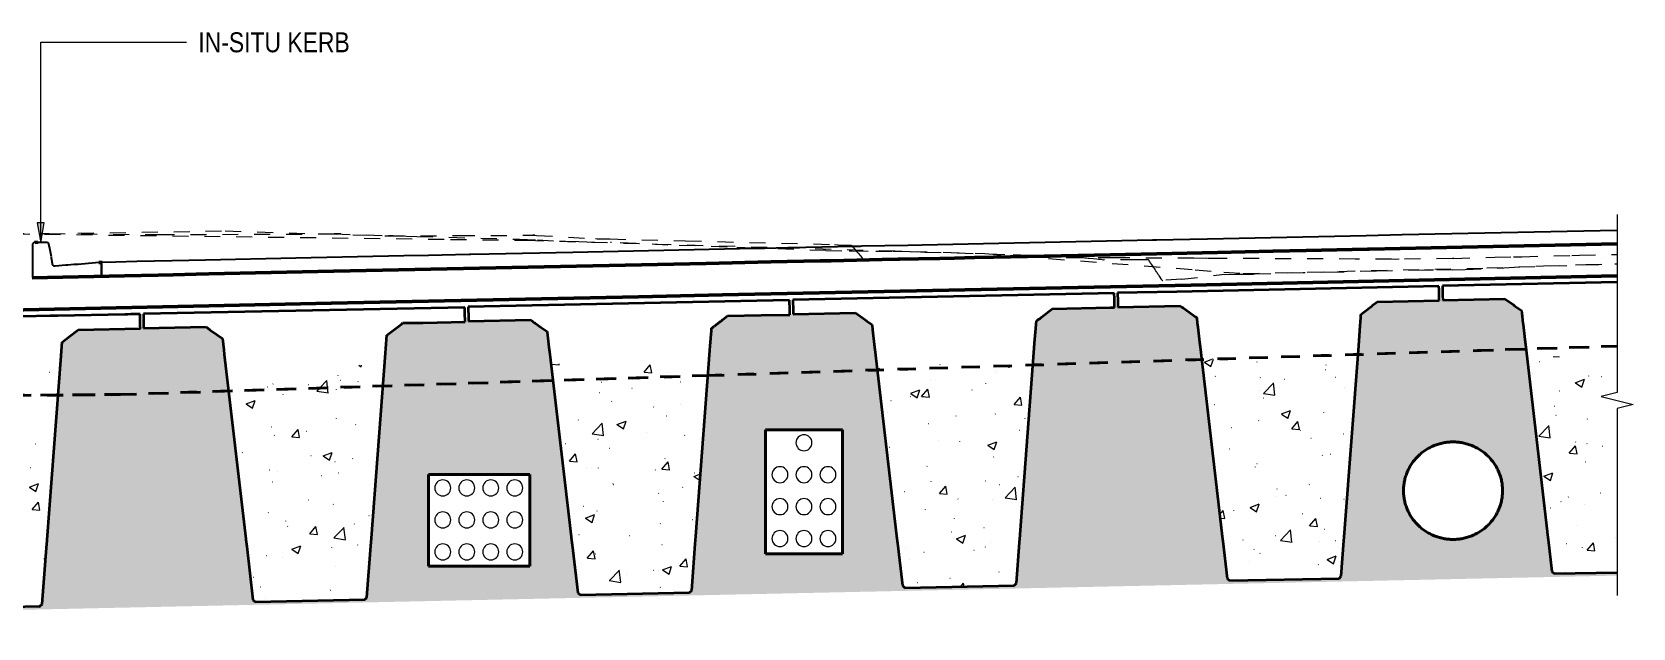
# Model space of a CAD drawing. Header units: metres. Extents: x -1147.3 to -1090.7, y 3.4 to 26.8.
# Drawn here: x -1100.86 to -1090.86, y 19.71 to 23.44 of the extents above; entities that cross this region are included whole.
import ezdxf

# ---------------------------------------------------------------- set-up
doc = ezdxf.new("R2010")
doc.units = ezdxf.units.M
doc.linetypes.add('Dash - Tight', pattern=[0.0045, 0.003, -0.0015])
doc.linetypes.add('JacobsDash', pattern=[0.0045, 0.003, -0.0015])
for name, color, linetype, lineweight in [('A-DETL', 7, 'Continuous', 13), ('A-DETL-GENF', 7, 'Continuous', 9), ('A-FLOR', 7, 'Continuous', 50), ('A-ROOF', 7, 'Continuous', 50), ('C-TOPO', 7, 'Continuous', 9), ('G-ANNO-TEXT', 7, 'Continuous', 9), ('S-BEAM', 7, 'Continuous', 50)]:
    doc.layers.add(name, color=color, linetype=linetype, lineweight=lineweight)
doc.styles.add('Arial Narrow', font='ARIALN.TTF', dxfattribs={"height": 0.125})
pattern_1 = [(50, (-1120.719, 10.849), (0.578435, -0.050612), [0.06048, -0.66532]), (355, (-1120.719, 10.849), (-0.111897, 0.6066), [0.04839, -0.53226]), (100.451, (-1120.671, 10.845), (0.466546, 0.555993), [0.0514, -0.56544]), (46.184, (-1120.719, 11.011), (0.86067, -0.133487), [0.09073, -0.99798]), (96.636, (-1120.648, 11), (0.753756, 0.78559), [0.0771, -0.84816]), (351.184, (-1120.719, 11.011), (0.753764, 0.78558), [0.07258, -0.79838]), (21, (-1120.639, 10.97), (0.481374, -0.324697), [0.06048, -0.66532]), (326, (-1120.639, 10.97), (0.196219, 0.584794), [0.04839, -0.53226]), (71.451, (-1120.599, 10.943), (0.6776, 0.260096), [0.0514, -0.56544]), (37.5, (-1120.719, 10.849), (0.0098042, 0.268466), [0.00168, -0.52413, 0.00168, -0.53865, -0.53427]), (37.5, (-1120.719, 10.849), (0.0098042, 0.268466), [-1.066, 0.00168, -0.5326]), (7.5, (-1120.719, 10.849), (0.212148, 0.318072), [0.00168, -0.30639, 0.00168, -0.51203, -0.20363]), (7.5, (-1120.719, 10.849), (0.212148, 0.318072), [-0.82177, 0.00168, -0.20195]), (327.5, (-1120.899, 10.849), (0.430499, -0.018185), [0.00168, -0.19994, 0.00168, -0.62735, -0.83468]), (327.5, (-1120.899, 10.849), (0.430499, -0.018185), [-0.83064, 0.00168, -0.833]), (317.5, (-1120.98, 10.849), (0.470313, 0.080731), [0.00168, -0.26042, 0.00168, -0.41606, -0.59274]), (317.5, (-1120.98, 10.849), (0.470313, 0.080731), [-0.67984, 0.00168, -0.59106])]

# ---------------------------------------------------------------- blocks, each defined once
blk = doc.blocks.new('T2DPAA-T2D-PWA-GE-M3D-100001_RockLevels_rvt-1-DRG-2873023 - SECTION 2A')
at = {"layer": 'C-TOPO', "color": 190, "linetype": 'Dash - Tight', "lineweight": 40, "true_color": 0x8000ff}
for p, q in [((-1120.595, 21.475), (-1126.277, 21.291)), ((-1126.277, 21.29), (-1121.468, 21.446)), ((-1121.468, 21.446), (-1120.595, 21.474)), ((-1126.277, 21.291), (-1129.951, 21.172)), ((-1129.951, 21.171), (-1126.278, 21.29)), ((-1129.951, 21.172), (-1132.209, 21.155)), ((-1132.209, 21.154), (-1129.951, 21.171))]:
    blk.add_line(p, q, dxfattribs=at)
blk = doc.blocks.new('T2DPAA-T2D-PWA-SU-M3D-000101_dwg-40820706-DRG-2873023 - SECTION 2A')
at = {"color": 9, "linetype": 'Dash - Tight', "lineweight": 18, "true_color": 0xc0c0c0}
for p, q in [((-1130.852, 22.182), (-1130.397, 22.178)), ((-1130.397, 22.178), (-1129.714, 22.172)), ((-1129.714, 22.172), (-1128.67, 22.176)), ((-1128.67, 22.176), (-1128.614, 22.176)), ((-1128.614, 22.176), (-1128.199, 22.164)), ((-1128.574, 22.176), (-1128.614, 22.176)), ((-1128.199, 22.164), (-1128.195, 22.164)), ((-1128.195, 22.164), (-1128.163, 22.163)), ((-1128.163, 22.163), (-1128.098, 22.161)), ((-1128.098, 22.161), (-1127.456, 22.143)), ((-1127.456, 22.143), (-1127.343, 22.14)), ((-1127.343, 22.14), (-1127.205, 22.131)), ((-1127.205, 22.131), (-1127.169, 22.13)), ((-1127.169, 22.13), (-1127.086, 22.128)), ((-1127.086, 22.128), (-1126.888, 22.122)), ((-1126.881, 22.122), (-1126.888, 22.122)), ((-1126.528, 22.107), (-1126.881, 22.122)), ((-1126.158, 22.094), (-1126.528, 22.107)), ((-1125.997, 22.088), (-1126.158, 22.094)), ((-1125.941, 22.086), (-1125.997, 22.088)), ((-1125.541, 22.072), (-1125.937, 22.086)), ((-1125.541, 22.072), (-1125.396, 22.071)), ((-1125.396, 22.071), (-1125.377, 22.07)), ((-1125.377, 22.07), (-1125.228, 22.069)), ((-1125.228, 22.069), (-1125.119, 22.068)), ((-1125.122, 22.068), (-1125.066, 22.068)), ((-1125.119, 22.068), (-1125.095, 22.068)), ((-1125.094, 22.068), (-1125.068, 22.068)), ((-1125.068, 22.068), (-1125.066, 22.068)), ((-1125.066, 22.068), (-1124.949, 22.064)), ((-1124.949, 22.064), (-1124.939, 22.064)), ((-1124.939, 22.064), (-1124.923, 22.063)), ((-1124.923, 22.063), (-1124.921, 22.063)), ((-1124.921, 22.063), (-1124.37, 22.047)), ((-1124.37, 22.047), (-1124.279, 22.044)), ((-1124.279, 22.044), (-1124.159, 22.04)), ((-1124.159, 22.04), (-1124.039, 22.037)), ((-1124.039, 22.037), (-1124.016, 22.036)), ((-1124.016, 22.036), (-1123.988, 22.033)), ((-1124, 22.035), (-1124.016, 22.036)), ((-1123.988, 22.033), (-1123.978, 22.033)), ((-1123.978, 22.032), (-1123.969, 22.032)), ((-1123.969, 22.032), (-1123.962, 22.031)), ((-1123.962, 22.031), (-1123.952, 22.03)), ((-1123.952, 22.03), (-1123.943, 22.029)), ((-1123.943, 22.029), (-1123.94, 22.029)), ((-1123.94, 22.029), (-1123.93, 22.028)), ((-1123.93, 22.028), (-1123.922, 22.027)), ((-1123.922, 22.027), (-1123.911, 22.026)), ((-1123.911, 22.026), (-1123.901, 22.025)), ((-1123.901, 22.025), (-1123.897, 22.025)), ((-1123.897, 22.025), (-1123.895, 22.024)), ((-1123.895, 22.024), (-1123.868, 22.022)), ((-1123.868, 22.022), (-1123.848, 22.02)), ((-1123.848, 22.02), (-1123.836, 22.019)), ((-1123.836, 22.018), (-1123.83, 22.018)), ((-1123.83, 22.018), (-1123.825, 22.018)), ((-1123.825, 22.018), (-1123.803, 22.015)), ((-1123.599, 22.015), (-1123.803, 22.015)), ((-1123.524, 22.014), (-1123.599, 22.015)), ((-1123.523, 22.013), (-1123.524, 22.014)), ((-1123.522, 22.012), (-1123.523, 22.013)), ((-1123.522, 22.011), (-1123.522, 22.012)), ((-1123.52, 22.009), (-1123.521, 22.011)), ((-1123.513, 21.999), (-1123.519, 22.008)), ((-1123.512, 21.996), (-1123.513, 21.999)), ((-1123.506, 21.988), (-1123.512, 21.996)), ((-1123.495, 21.972), (-1123.506, 21.988)), ((-1123.492, 21.967), (-1123.495, 21.972)), ((-1123.49, 21.963), (-1123.492, 21.967)), ((-1123.485, 21.957), (-1123.49, 21.963)), ((-1123.482, 21.951), (-1123.485, 21.957)), ((-1123.48, 21.949), (-1123.481, 21.951)), ((-1123.474, 21.939), (-1123.48, 21.948)), ((-1123.472, 21.936), (-1123.474, 21.939)), ((-1123.47, 21.934), (-1123.472, 21.936)), ((-1123.467, 21.929), (-1123.469, 21.933)), ((-1123.465, 21.927), (-1123.466, 21.928)), ((-1123.463, 21.923), (-1123.465, 21.927)), ((-1123.462, 21.922), (-1123.462, 21.923)), ((-1123.461, 21.92), (-1123.462, 21.922)), ((-1123.455, 21.912), (-1123.46, 21.919)), ((-1123.316, 21.893), (-1123.065, 21.922)), ((-1123.065, 21.922), (-1122.975, 21.925)), ((-1122.955, 21.926), (-1122.975, 21.925)), ((-1122.975, 21.925), (-1122.935, 21.925)), ((-1122.935, 21.925), (-1122.92, 21.924)), ((-1122.92, 21.924), (-1122.869, 21.925)), ((-1122.869, 21.925), (-1122.859, 21.926)), ((-1122.859, 21.926), (-1122.743, 21.928)), ((-1122.557, 21.932), (-1122.743, 21.928)), ((-1122.344, 21.937), (-1122.557, 21.932)), ((-1122.101, 21.943), (-1122.344, 21.937)), ((-1121.798, 21.95), (-1122.101, 21.943)), ((-1121.743, 21.95), (-1121.798, 21.95)), ((-1121.622, 21.951), (-1121.743, 21.95)), ((-1121.622, 21.951), (-1121.545, 21.954)), ((-1121.545, 21.954), (-1121.303, 21.965)), ((-1121.303, 21.965), (-1121.054, 21.976)), ((-1121.054, 21.976), (-1120.79, 21.984)), ((-1120.79, 21.984), (-1120.595, 21.99)), ((-1123.44, 21.889), (-1123.455, 21.912)), ((-1123.437, 21.885), (-1123.44, 21.889)), ((-1123.316, 21.893), (-1123.437, 21.885)), ((-1123.437, 21.885), (-1123.435, 21.885))]:
    blk.add_line(p, q, dxfattribs=at)
blk = doc.blocks.new('T2DPAA-T2D-PWA-SU-M3D-000100_SurveySurface_rvt-1-DRG-2873023 - SECTION 2A')
at = {"color": 9, "linetype": 'Dash - Tight', "lineweight": 18, "true_color": 0xc0c0c0}
blk.add_blockref('T2DPAA-T2D-PWA-SU-M3D-000101_dwg-40820706-DRG-2873023 - SECTION 2A', (0, 0), dxfattribs=at)
blk = doc.blocks.new('T2DPAA-T2D-PWA-SU-M3D-000101_dwg-V17-DRG-2873023 - SECTION 2A')
at = {"color": 9, "linetype": 'Dash - Tight', "lineweight": 18, "true_color": 0xc0c0c0}
for p, q in [((-1131.218, 22.165), (-1129.297, 22.195)), ((-1129.297, 22.195), (-1128.276, 22.164)), ((-1128.276, 22.164), (-1127.836, 22.166)), ((-1128.245, 22.164), (-1128.276, 22.164)), ((-1127.836, 22.166), (-1127.373, 22.168)), ((-1127.373, 22.168), (-1127.349, 22.167)), ((-1127.361, 22.168), (-1127.373, 22.168)), ((-1127.349, 22.167), (-1126.982, 22.147)), ((-1126.982, 22.147), (-1126.97, 22.146)), ((-1126.97, 22.146), (-1126.954, 22.145)), ((-1126.954, 22.145), (-1126.951, 22.145)), ((-1126.951, 22.145), (-1126.947, 22.145)), ((-1126.947, 22.145), (-1126.895, 22.145)), ((-1126.895, 22.145), (-1126.891, 22.145)), ((-1126.891, 22.145), (-1126.419, 22.133)), ((-1126.419, 22.133), (-1125.486, 22.11)), ((-1125.486, 22.11), (-1125.44, 22.107)), ((-1125.44, 22.107), (-1125.384, 22.107)), ((-1125.384, 22.107), (-1125.382, 22.105)), ((-1125.382, 22.105), (-1125.354, 22.073)), ((-1125.354, 22.073), (-1125.351, 22.069)), ((-1125.351, 22.069), (-1125.344, 22.061)), ((-1125.344, 22.061), (-1125.339, 22.055)), ((-1125.339, 22.055), (-1125.325, 22.039)), ((-1125.325, 22.039), (-1125.317, 22.029)), ((-1125.317, 22.029), (-1125.312, 22.024)), ((-1125.311, 22.022), (-1125.31, 22.021)), ((-1125.31, 22.021), (-1125.307, 22.018)), ((-1125.132, 22.02), (-1125.213, 22.017)), ((-1125.1, 22.02), (-1125.132, 22.02)), ((-1125.071, 22.021), (-1125.1, 22.02)), ((-1125.041, 22.022), (-1125.071, 22.021)), ((-1125.002, 22.023), (-1125.041, 22.022)), ((-1124.968, 22.024), (-1125.002, 22.023)), ((-1124.948, 22.025), (-1124.968, 22.024)), ((-1124.968, 22.024), (-1124.955, 22.025)), ((-1124.948, 22.025), (-1124.929, 22.026)), ((-1124.948, 22.025), (-1124.923, 22.025)), ((-1124.923, 22.025), (-1124.875, 22.026)), ((-1124.875, 22.026), (-1124.838, 22.027)), ((-1124.838, 22.027), (-1124.558, 22.03)), ((-1124.838, 22.027), (-1124.838, 22.027)), ((-1124.145, 22.028), (-1124.558, 22.03)), ((-1123.738, 22.026), (-1124.145, 22.028)), ((-1123.682, 22.026), (-1123.738, 22.026)), ((-1123.241, 22.024), (-1123.682, 22.026)), ((-1123.159, 22.023), (-1123.241, 22.024)), ((-1123.089, 22.023), (-1123.155, 22.023)), ((-1123.086, 22.023), (-1123.089, 22.023)), ((-1122.232, 22.019), (-1123.086, 22.023)), ((-1121.624, 22.023), (-1121.957, 22.018)), ((-1121.616, 22.023), (-1121.624, 22.023)), ((-1121.616, 22.023), (-1121.358, 22.03)), ((-1121.358, 22.03), (-1121.243, 22.033)), ((-1121.243, 22.033), (-1121.192, 22.034)), ((-1121.192, 22.034), (-1121.19, 22.034)), ((-1121.19, 22.034), (-1120.878, 22.042)), ((-1120.878, 22.042), (-1120.829, 22.043)), ((-1120.829, 22.043), (-1120.595, 22.048)), ((-1125.305, 22.015), (-1125.304, 22.015)), ((-1125.299, 22.015), (-1125.304, 22.015)), ((-1125.303, 22.015), (-1125.304, 22.015)), ((-1125.239, 22.017), (-1125.299, 22.015)), ((-1125.299, 22.015), (-1125.282, 22.016)), ((-1125.213, 22.017), (-1125.239, 22.017)), ((-1122.004, 22.018), (-1122.231, 22.019)), ((-1121.983, 22.017), (-1122.004, 22.018)), ((-1121.957, 22.018), (-1121.983, 22.017))]:
    blk.add_line(p, q, dxfattribs=at)
blk = doc.blocks.new('T2DPAA-T2D-PWA-SU-M3D-000100_SurveySurface_rvt-2-DRG-2873023 - SECTION 2A')
at = {"color": 9, "linetype": 'Dash - Tight', "lineweight": 18, "true_color": 0xc0c0c0}
blk.add_blockref('T2DPAA-T2D-PWA-SU-M3D-000101_dwg-V17-DRG-2873023 - SECTION 2A', (0, 0), dxfattribs=at)
blk = doc.blocks.new('06_SFR_GCT_Girder_SuperT_BR08Edge_CS - Super T - 1815-6269499-DRG-2873023 - SECTION 2A')
at = {"layer": 'S-BEAM', "lineweight": 9, "true_color": 0xc0c0c0}
h = blk.add_hatch(dxfattribs=at)
h.set_pattern_fill('FP_34', color=9, style=0, pattern_type=2)
h.set_pattern_definition(pattern_1)
h.paths.add_polyline_path([(-1120.987, 20.051), (-1120.595, 20.059), (-1120.595, 21.084), (-1120.495, 21.109), (-1120.695, 21.159), (-1120.595, 21.184), (-1120.595, 21.413), (-1121.159, 21.409), (-1121.002, 20.064), (-1120.99, 20.053)])
at = {"layer": 'S-BEAM', "lineweight": 35}
for p, q in [((-1120.595, 21.874), (-1121.687, 21.852)), ((-1121.687, 21.852), (-1121.686, 21.828)), ((-1121.686, 21.828), (-1121.686, 21.827)), ((-1121.686, 21.827), (-1121.686, 21.816)), ((-1121.686, 21.816), (-1121.686, 21.792)), ((-1121.686, 21.792), (-1121.685, 21.762)), ((-1121.685, 21.762), (-1121.296, 21.77)), ((-1121.296, 21.77), (-1121.245, 21.734)), ((-1121.245, 21.734), (-1121.244, 21.734)), ((-1121.244, 21.734), (-1121.243, 21.733)), ((-1121.243, 21.733), (-1121.235, 21.727)), ((-1121.235, 21.727), (-1121.198, 21.701)), ((-1121.198, 21.701), (-1121.193, 21.697)), ((-1121.193, 21.697), (-1121.191, 21.68)), ((-1121.191, 21.68), (-1121.19, 21.672)), ((-1121.19, 21.672), (-1121.189, 21.669)), ((-1121.189, 21.669), (-1121.189, 21.663)), ((-1121.189, 21.663), (-1121.185, 21.634)), ((-1121.185, 21.634), (-1121.182, 21.609)), ((-1121.182, 21.609), (-1121.171, 21.515)), ((-1121.171, 21.515), (-1121.168, 21.485)), ((-1121.168, 21.485), (-1121.031, 20.314)), ((-1121.031, 20.314), (-1121.031, 20.311)), ((-1121.031, 20.311), (-1121.025, 20.264)), ((-1121.025, 20.264), (-1121.002, 20.064)), ((-1121.002, 20.064), (-1120.987, 20.051)), ((-1120.987, 20.051), (-1120.595, 20.059))]:
    blk.add_line(p, q, dxfattribs=at)
blk = doc.blocks.new('06_SFR_GCT_Girder_SuperT_BR08Edge_CS - Super T - 1815-6268857-DRG-2873023 - SECTION 2A')
at = {"layer": 'S-BEAM', "lineweight": 9, "true_color": 0xc0c0c0}
h = blk.add_hatch(dxfattribs=at)
h.set_pattern_fill('FP_34', color=9, style=0, pattern_type=2)
h.set_pattern_definition(pattern_1)
h.paths.add_polyline_path([(-1123.018, 20.007), (-1122.333, 20.021), (-1122.319, 20.034), (-1122.216, 21.401), (-1123.041, 21.395), (-1123.192, 21.39), (-1123.032, 20.02), (-1123.021, 20.01)])
h.paths.add_polyline_path([(-1123.192, 21.391), (-1123.093, 21.395), (-1123.193, 21.394), (-1123.192, 21.391)])
at = {"layer": 'S-BEAM', "lineweight": 35}
for p, q in [((-1121.708, 21.849), (-1123.347, 21.815)), ((-1121.707, 21.827), (-1121.708, 21.849)), ((-1121.707, 21.805), (-1121.707, 21.827)), ((-1123.347, 21.815), (-1123.717, 21.808)), ((-1123.717, 21.808), (-1123.717, 21.803)), ((-1123.717, 21.803), (-1123.717, 21.795)), ((-1123.717, 21.795), (-1123.717, 21.792)), ((-1123.717, 21.792), (-1123.716, 21.772)), ((-1123.716, 21.771), (-1123.715, 21.718)), ((-1123.715, 21.718), (-1123.326, 21.726)), ((-1123.326, 21.726), (-1123.316, 21.719)), ((-1122.169, 21.694), (-1122.134, 21.721)), ((-1122.134, 21.721), (-1122.126, 21.727)), ((-1122.126, 21.728), (-1122.095, 21.751)), ((-1122.126, 21.727), (-1122.126, 21.727)), ((-1122.095, 21.751), (-1121.706, 21.759)), ((-1121.706, 21.784), (-1121.707, 21.805)), ((-1121.706, 21.759), (-1121.706, 21.784)), ((-1123.315, 21.718), (-1123.307, 21.713)), ((-1123.307, 21.713), (-1123.27, 21.686)), ((-1123.27, 21.686), (-1123.23, 21.658)), ((-1123.23, 21.658), (-1123.225, 21.655)), ((-1123.225, 21.655), (-1123.223, 21.653)), ((-1123.223, 21.653), (-1123.222, 21.649)), ((-1123.222, 21.649), (-1123.222, 21.647)), ((-1123.222, 21.647), (-1123.219, 21.62)), ((-1123.219, 21.619), (-1123.216, 21.593)), ((-1122.201, 21.601), (-1122.199, 21.627)), ((-1122.199, 21.627), (-1122.197, 21.654)), ((-1122.197, 21.654), (-1122.196, 21.661)), ((-1122.196, 21.665), (-1122.195, 21.672)), ((-1122.196, 21.662), (-1122.196, 21.665)), ((-1122.195, 21.674), (-1122.169, 21.694)), ((-1122.195, 21.672), (-1122.195, 21.674)), ((-1123.216, 21.593), (-1123.205, 21.499)), ((-1122.208, 21.507), (-1122.201, 21.601)), ((-1123.205, 21.499), (-1123.201, 21.469)), ((-1123.201, 21.469), (-1123.065, 20.303)), ((-1122.298, 20.307), (-1122.21, 21.477)), ((-1122.21, 21.477), (-1122.208, 21.507)), ((-1123.065, 20.303), (-1123.065, 20.299)), ((-1123.065, 20.299), (-1123.059, 20.253)), ((-1123.059, 20.253), (-1123.032, 20.02)), ((-1122.319, 20.034), (-1122.302, 20.257)), ((-1122.302, 20.257), (-1122.299, 20.304)), ((-1122.299, 20.304), (-1122.298, 20.307)), ((-1123.032, 20.02), (-1123.018, 20.007)), ((-1123.018, 20.007), (-1122.333, 20.021)), ((-1122.333, 20.021), (-1122.319, 20.034))]:
    blk.add_line(p, q, dxfattribs=at)
at = {"layer": 'S-BEAM'}
for p, q in [((-1122.333, 20.021), (-1122.333, 20.021)), ((-1122.319, 20.034), (-1122.319, 20.034))]:
    blk.add_line(p, q, dxfattribs=at)
blk = doc.blocks.new('06_SFR_GCT_Girder_SuperT_BR08Edge_CS - Super T - 1815-6267993-DRG-2873023 - SECTION 2A')
at = {"layer": 'S-BEAM', "lineweight": 9, "true_color": 0xc0c0c0}
h = blk.add_hatch(dxfattribs=at)
h.set_pattern_fill('FP_34', color=9, style=0, pattern_type=2)
h.set_pattern_definition(pattern_1)
h.paths.add_polyline_path([(-1125.048, 19.963), (-1124.363, 19.977), (-1124.349, 19.991), (-1124.246, 21.356), (-1125.22, 21.325), (-1125.062, 19.976), (-1125.051, 19.966)])
h.paths.add_polyline_path([(-1125.22, 21.326), (-1124.246, 21.357), (-1124.244, 21.386), (-1125.226, 21.379), (-1125.22, 21.326)])
at = {"layer": 'S-BEAM', "lineweight": 35}
for p, q in [((-1123.738, 21.806), (-1125.747, 21.764)), ((-1125.747, 21.764), (-1125.747, 21.76)), ((-1125.747, 21.759), (-1125.746, 21.702)), ((-1123.737, 21.772), (-1123.738, 21.806)), ((-1123.736, 21.716), (-1123.737, 21.771)), ((-1125.746, 21.702), (-1125.746, 21.7)), ((-1125.746, 21.7), (-1125.746, 21.696)), ((-1125.746, 21.696), (-1125.745, 21.674)), ((-1125.745, 21.674), (-1125.356, 21.682)), ((-1125.356, 21.682), (-1125.341, 21.672)), ((-1125.341, 21.672), (-1125.306, 21.647)), ((-1125.306, 21.647), (-1125.289, 21.635)), ((-1125.289, 21.635), (-1125.286, 21.633)), ((-1125.286, 21.633), (-1125.253, 21.609)), ((-1124.226, 21.613), (-1124.225, 21.631)), ((-1124.225, 21.631), (-1124.213, 21.64)), ((-1124.213, 21.64), (-1124.21, 21.643)), ((-1124.21, 21.643), (-1124.202, 21.648)), ((-1124.202, 21.648), (-1124.2, 21.65)), ((-1124.2, 21.65), (-1124.192, 21.656)), ((-1124.192, 21.656), (-1124.126, 21.707)), ((-1124.126, 21.707), (-1124.125, 21.708)), ((-1124.125, 21.708), (-1123.764, 21.715)), ((-1123.764, 21.715), (-1123.736, 21.716)), ((-1125.253, 21.609), (-1125.253, 21.606)), ((-1125.252, 21.605), (-1125.249, 21.577)), ((-1125.249, 21.577), (-1125.238, 21.484)), ((-1124.236, 21.492), (-1124.229, 21.585)), ((-1124.229, 21.585), (-1124.226, 21.612)), ((-1125.238, 21.484), (-1125.235, 21.453)), ((-1125.235, 21.453), (-1125.099, 20.288)), ((-1124.326, 20.296), (-1124.238, 21.461)), ((-1124.238, 21.461), (-1124.236, 21.492)), ((-1125.099, 20.288), (-1125.093, 20.242)), ((-1125.093, 20.242), (-1125.062, 19.976)), ((-1124.349, 19.991), (-1124.33, 20.246)), ((-1124.33, 20.246), (-1124.326, 20.292)), ((-1124.326, 20.292), (-1124.326, 20.296)), ((-1125.062, 19.976), (-1125.048, 19.963)), ((-1125.048, 19.963), (-1124.363, 19.977)), ((-1124.363, 19.977), (-1124.349, 19.991))]:
    blk.add_line(p, q, dxfattribs=at)
at = {"layer": 'S-BEAM'}
for p, q in [((-1124.363, 19.977), (-1124.363, 19.977)), ((-1124.349, 19.991), (-1124.349, 19.991))]:
    blk.add_line(p, q, dxfattribs=at)
blk = doc.blocks.new('06_SFR_GCT_Girder_SuperT_BR08Edge_CS - Super T - 1815-6267463-DRG-2873023 - SECTION 2A')
at = {"layer": 'S-BEAM', "lineweight": 9, "true_color": 0xc0c0c0}
h = blk.add_hatch(dxfattribs=at)
h.set_pattern_fill('FP_34', color=9, style=0, pattern_type=2)
h.set_pattern_definition(pattern_1)
h.paths.add_polyline_path([(-1127.078, 19.919), (-1126.393, 19.933), (-1126.379, 19.946), (-1126.278, 21.29), (-1127.247, 21.259), (-1127.092, 19.931), (-1127.078, 19.919)])
h.paths.add_polyline_path([(-1127.248, 21.26), (-1126.278, 21.291), (-1126.272, 21.371), (-1127.26, 21.364), (-1127.248, 21.26)])
at = {"layer": 'S-BEAM', "lineweight": 35}
for p, q in [((-1125.872, 21.759), (-1127.777, 21.72)), ((-1127.777, 21.72), (-1127.777, 21.688)), ((-1125.871, 21.759), (-1125.872, 21.759)), ((-1125.768, 21.761), (-1125.871, 21.759)), ((-1125.768, 21.76), (-1125.768, 21.761)), ((-1125.767, 21.703), (-1125.768, 21.759)), ((-1127.777, 21.688), (-1127.777, 21.685)), ((-1127.777, 21.684), (-1127.776, 21.682)), ((-1127.776, 21.682), (-1127.776, 21.654)), ((-1127.776, 21.654), (-1127.775, 21.63)), ((-1127.775, 21.63), (-1127.386, 21.638)), ((-1127.386, 21.638), (-1127.376, 21.631)), ((-1127.376, 21.631), (-1127.374, 21.629)), ((-1127.374, 21.629), (-1127.37, 21.626)), ((-1127.37, 21.626), (-1127.362, 21.621)), ((-1127.362, 21.621), (-1127.359, 21.618)), ((-1126.238, 21.599), (-1126.203, 21.626)), ((-1126.203, 21.626), (-1126.2, 21.629)), ((-1126.2, 21.629), (-1126.192, 21.634)), ((-1126.192, 21.634), (-1126.188, 21.638)), ((-1126.188, 21.638), (-1126.185, 21.64)), ((-1126.185, 21.64), (-1126.155, 21.663)), ((-1126.155, 21.663), (-1125.946, 21.667)), ((-1125.946, 21.667), (-1125.766, 21.671)), ((-1125.767, 21.7), (-1125.767, 21.702)), ((-1125.766, 21.671), (-1125.767, 21.7)), ((-1127.359, 21.618), (-1127.32, 21.591)), ((-1127.32, 21.591), (-1127.283, 21.565)), ((-1127.283, 21.565), (-1127.283, 21.561)), ((-1127.283, 21.561), (-1127.272, 21.468)), ((-1126.264, 21.476), (-1126.257, 21.569)), ((-1126.257, 21.569), (-1126.255, 21.586)), ((-1126.255, 21.586), (-1126.248, 21.591)), ((-1126.248, 21.592), (-1126.239, 21.598)), ((-1127.272, 21.468), (-1127.268, 21.438)), ((-1127.268, 21.438), (-1127.262, 21.388)), ((-1126.354, 20.285), (-1126.266, 21.446)), ((-1126.266, 21.446), (-1126.264, 21.476)), ((-1127.262, 21.387), (-1127.133, 20.281)), ((-1127.133, 20.28), (-1127.133, 20.277)), ((-1127.133, 20.277), (-1127.127, 20.231)), ((-1127.127, 20.231), (-1127.092, 19.931)), ((-1126.379, 19.946), (-1126.358, 20.235)), ((-1126.358, 20.235), (-1126.354, 20.285)), ((-1127.092, 19.931), (-1127.078, 19.919)), ((-1127.078, 19.919), (-1126.394, 19.933)), ((-1126.394, 19.933), (-1126.379, 19.946))]:
    blk.add_line(p, q, dxfattribs=at)
at = {"layer": 'S-BEAM'}
for p, q in [((-1126.393, 19.933), (-1126.394, 19.933)), ((-1126.379, 19.946), (-1126.379, 19.946))]:
    blk.add_line(p, q, dxfattribs=at)
blk = doc.blocks.new('06_SFR_GCT_Girder_SuperT_BR08Edge_CS - Super T - 1815-6267083-DRG-2873023 - SECTION 2A')
at = {"layer": 'S-BEAM', "lineweight": 9, "true_color": 0xc0c0c0}
h = blk.add_hatch(dxfattribs=at)
h.set_pattern_fill('FP_34', color=9, style=0, pattern_type=2)
h.set_pattern_definition(pattern_1)
h.paths.add_polyline_path([(-1129.108, 19.875), (-1128.424, 19.889), (-1128.41, 19.902), (-1128.309, 21.225), (-1129.275, 21.193), (-1129.123, 19.887), (-1129.108, 19.875)])
h.paths.add_polyline_path([(-1129.275, 21.194), (-1128.309, 21.226), (-1128.299, 21.356), (-1129.293, 21.349), (-1129.275, 21.194)])
at = {"layer": 'S-BEAM', "lineweight": 35}
for p, q in [((-1127.798, 21.717), (-1129.807, 21.676)), ((-1129.807, 21.676), (-1129.807, 21.674)), ((-1129.807, 21.674), (-1129.807, 21.669)), ((-1129.807, 21.669), (-1129.807, 21.667)), ((-1129.807, 21.667), (-1129.807, 21.64)), ((-1129.807, 21.64), (-1129.806, 21.613)), ((-1128.194, 21.612), (-1128.185, 21.619)), ((-1128.185, 21.619), (-1128.059, 21.621)), ((-1128.059, 21.621), (-1127.796, 21.627)), ((-1127.797, 21.688), (-1127.798, 21.717)), ((-1127.797, 21.681), (-1127.797, 21.688)), ((-1127.796, 21.628), (-1127.797, 21.681)), ((-1127.796, 21.627), (-1127.796, 21.627)), ((-1129.806, 21.613), (-1129.806, 21.612)), ((-1129.806, 21.612), (-1129.806, 21.604)), ((-1129.806, 21.604), (-1129.806, 21.601)), ((-1129.806, 21.601), (-1129.806, 21.586)), ((-1129.806, 21.586), (-1129.416, 21.594)), ((-1129.416, 21.594), (-1129.392, 21.577)), ((-1129.392, 21.576), (-1129.347, 21.545)), ((-1129.347, 21.545), (-1129.313, 21.521)), ((-1129.313, 21.521), (-1129.305, 21.452)), ((-1128.292, 21.46), (-1128.285, 21.542)), ((-1128.285, 21.542), (-1128.194, 21.612)), ((-1129.305, 21.452), (-1129.302, 21.422)), ((-1129.302, 21.422), (-1129.167, 20.269)), ((-1128.381, 20.273), (-1128.294, 21.43)), ((-1128.294, 21.43), (-1128.292, 21.46)), ((-1129.167, 20.269), (-1129.167, 20.265)), ((-1129.167, 20.265), (-1129.161, 20.22)), ((-1129.161, 20.22), (-1129.123, 19.887)), ((-1128.41, 19.902), (-1128.385, 20.224)), ((-1128.385, 20.224), (-1128.382, 20.27)), ((-1128.382, 20.27), (-1128.381, 20.273)), ((-1129.123, 19.887), (-1129.108, 19.875)), ((-1129.108, 19.875), (-1128.424, 19.889)), ((-1128.424, 19.889), (-1128.41, 19.902))]:
    blk.add_line(p, q, dxfattribs=at)
at = {"layer": 'S-BEAM'}
for p, q in [((-1128.423, 19.889), (-1128.424, 19.889)), ((-1128.41, 19.902), (-1128.409, 19.902))]:
    blk.add_line(p, q, dxfattribs=at)
blk = doc.blocks.new('06_SFR_GCT_Girder_SuperT_BR08Edge_CS - Super T - 1815-6266581-DRG-2873023 - SECTION 2A')
at = {"layer": 'S-BEAM', "lineweight": 9, "true_color": 0xc0c0c0}
h = blk.add_hatch(dxfattribs=at)
h.set_pattern_fill('FP_34', color=9, style=0, pattern_type=2)
h.set_pattern_definition(pattern_1)
h.paths.add_polyline_path([(-1131.138, 19.833), (-1130.454, 19.847), (-1130.44, 19.86), (-1130.328, 21.341), (-1131.326, 21.334), (-1131.152, 19.845), (-1131.139, 19.834)])
at = {"layer": 'S-BEAM', "lineweight": 35}
for p, q in [((-1130.391, 21.663), (-1131.838, 21.634)), ((-1131.838, 21.634), (-1131.837, 21.63)), ((-1131.837, 21.63), (-1131.837, 21.599)), ((-1130.343, 21.664), (-1130.391, 21.663)), ((-1129.924, 21.673), (-1130.343, 21.664)), ((-1129.904, 21.673), (-1129.924, 21.673)), ((-1129.887, 21.674), (-1129.904, 21.673)), ((-1129.828, 21.675), (-1129.887, 21.674)), ((-1129.828, 21.674), (-1129.828, 21.675)), ((-1129.828, 21.668), (-1129.828, 21.674)), ((-1129.827, 21.611), (-1129.828, 21.667)), ((-1131.837, 21.599), (-1131.837, 21.596)), ((-1131.837, 21.596), (-1131.837, 21.59)), ((-1131.837, 21.59), (-1131.837, 21.587)), ((-1131.837, 21.587), (-1131.836, 21.56)), ((-1131.836, 21.559), (-1131.836, 21.544)), ((-1131.836, 21.544), (-1131.446, 21.552)), ((-1131.446, 21.552), (-1131.413, 21.528)), ((-1131.413, 21.528), (-1131.343, 21.479)), ((-1130.316, 21.5), (-1130.267, 21.537)), ((-1130.267, 21.537), (-1130.224, 21.571)), ((-1130.224, 21.571), (-1130.216, 21.577)), ((-1130.216, 21.577), (-1129.826, 21.585)), ((-1129.827, 21.604), (-1129.827, 21.611)), ((-1129.827, 21.601), (-1129.827, 21.604)), ((-1129.826, 21.585), (-1129.827, 21.601)), ((-1131.343, 21.479), (-1131.338, 21.437)), ((-1131.338, 21.437), (-1131.335, 21.407)), ((-1130.322, 21.414), (-1130.32, 21.445)), ((-1130.32, 21.445), (-1130.316, 21.5)), ((-1131.335, 21.407), (-1131.201, 20.258)), ((-1130.409, 20.262), (-1130.322, 21.414)), ((-1131.201, 20.258), (-1131.2, 20.254)), ((-1131.2, 20.254), (-1131.153, 19.845)), ((-1130.413, 20.213), (-1130.409, 20.259)), ((-1130.409, 20.259), (-1130.409, 20.262)), ((-1130.44, 19.86), (-1130.413, 20.213)), ((-1131.153, 19.845), (-1131.138, 19.833)), ((-1131.138, 19.833), (-1130.454, 19.847)), ((-1130.454, 19.847), (-1130.44, 19.86))]:
    blk.add_line(p, q, dxfattribs=at)
at = {"layer": 'S-BEAM'}
for p, q in [((-1130.453, 19.847), (-1130.454, 19.847)), ((-1130.44, 19.86), (-1130.439, 19.86))]:
    blk.add_line(p, q, dxfattribs=at)
blk = doc.blocks.new('Kerb_North - Kerb_North-5241467-DRG-2873023 - SECTION 2A')
at = {"layer": 'A-ROOF'}
for p, q in [((-1130.468, 22.124), (-1130.487, 22.123)), ((-1130.066, 21.998), (-1130.086, 21.997))]:
    blk.add_line(p, q, dxfattribs=at)
at = {"layer": 'A-ROOF', "lineweight": 25}
for p, q in [((-1130.412, 22.123), (-1130.486, 22.123)), ((-1130.501, 22.108), (-1130.501, 22.105)), ((-1130.501, 22.105), (-1130.501, 22.102)), ((-1130.501, 22.102), (-1130.501, 22.078)), ((-1130.501, 22.078), (-1130.501, 22.074)), ((-1130.501, 22.074), (-1130.501, 22.066)), ((-1130.501, 22.066), (-1130.501, 22.031)), ((-1130.501, 22.031), (-1130.501, 22.001)), ((-1130.397, 22.106), (-1130.398, 22.112)), ((-1130.396, 22.102), (-1130.397, 22.106)), ((-1130.395, 22.095), (-1130.396, 22.102)), ((-1130.391, 22.074), (-1130.395, 22.095)), ((-1130.389, 22.065), (-1130.391, 22.074)), ((-1130.383, 22.032), (-1130.389, 22.065)), ((-1130.383, 22.029), (-1130.383, 22.031)), ((-1130.382, 22.026), (-1130.383, 22.029)), ((-1130.378, 22.003), (-1130.382, 22.025)), ((-1130.501, 22.001), (-1130.501, 21.993)), ((-1130.501, 21.992), (-1130.501, 21.986)), ((-1130.501, 21.986), (-1130.501, 21.984)), ((-1130.501, 21.984), (-1130.501, 21.982)), ((-1130.501, 21.982), (-1130.501, 21.98)), ((-1130.501, 21.979), (-1130.501, 21.978)), ((-1130.501, 21.978), (-1130.501, 21.97)), ((-1130.501, 21.97), (-1130.501, 21.968)), ((-1130.501, 21.968), (-1130.501, 21.964)), ((-1130.501, 21.963), (-1130.501, 21.941)), ((-1130.501, 21.941), (-1130.501, 21.937)), ((-1130.501, 21.937), (-1130.501, 21.933)), ((-1130.501, 21.933), (-1130.501, 21.92)), ((-1130.501, 21.92), (-1130.501, 21.904)), ((-1130.377, 21.998), (-1130.378, 22.003)), ((-1130.376, 21.994), (-1130.377, 21.998)), ((-1130.375, 21.987), (-1130.376, 21.994)), ((-1130.375, 21.985), (-1130.375, 21.987)), ((-1130.374, 21.983), (-1130.375, 21.985)), ((-1130.373, 21.98), (-1130.374, 21.983)), ((-1130.371, 21.978), (-1130.372, 21.98)), ((-1130.293, 21.98), (-1130.359, 21.974)), ((-1130.279, 21.981), (-1130.293, 21.98)), ((-1130.243, 21.984), (-1130.279, 21.981)), ((-1130.216, 21.986), (-1130.243, 21.984)), ((-1130.107, 21.995), (-1130.216, 21.986)), ((-1130.086, 21.997), (-1130.107, 21.995)), ((-1130.07, 21.981), (-1130.07, 21.982)), ((-1130.07, 21.98), (-1130.07, 21.981)), ((-1130.07, 21.973), (-1130.07, 21.979)), ((-1130.07, 21.971), (-1130.07, 21.972)), ((-1130.07, 21.967), (-1130.07, 21.97)), ((-1130.07, 21.964), (-1130.07, 21.967)), ((-1130.07, 21.941), (-1130.07, 21.964)), ((-1130.07, 21.934), (-1130.07, 21.941)), ((-1130.07, 21.924), (-1130.07, 21.934)), ((-1130.07, 21.921), (-1130.07, 21.924)), ((-1130.07, 21.916), (-1130.07, 21.921)), ((-1130.501, 21.904), (-1130.07, 21.913)), ((-1130.07, 21.913), (-1130.07, 21.916))]:
    blk.add_line(p, q, dxfattribs=at)
at = {"layer": 'A-ROOF', "lineweight": 25, "flags": 128}
for points in [[(-1130.495, 22.12), (-1130.497, 22.119), (-1130.499, 22.116), (-1130.501, 22.112), (-1130.501, 22.108)], [(-1130.486, 22.123), (-1130.49, 22.122), (-1130.493, 22.121), (-1130.495, 22.12)], [(-1130.398, 22.112), (-1130.399, 22.115), (-1130.401, 22.118), (-1130.403, 22.12), (-1130.406, 22.121), (-1130.409, 22.122), (-1130.412, 22.123)], [(-1130.359, 21.974), (-1130.363, 21.974), (-1130.366, 21.975), (-1130.369, 21.977), (-1130.37, 21.978)], [(-1130.079, 21.995), (-1130.079, 21.996), (-1130.083, 21.997), (-1130.086, 21.997)], [(-1130.07, 21.982), (-1130.07, 21.985), (-1130.072, 21.989), (-1130.074, 21.992), (-1130.076, 21.994), (-1130.079, 21.995)]]:
    blk.add_lwpolyline(points, dxfattribs=at)
blk = doc.blocks.new('BREAK LINE - INPUT VIEW SCALE_R13 - Std Break-8505566-DRG-2873023 - SECTION 2A')
at = {"layer": 'A-DETL-GENF'}
for p, q in [((-1120.595, 22.298), (-1120.595, 21.184)), ((-1120.595, 21.184), (-1120.695, 21.159)), ((-1120.695, 21.159), (-1120.495, 21.109)), ((-1120.495, 21.109), (-1120.595, 21.084)), ((-1120.595, 21.084), (-1120.595, 19.914))]:
    blk.add_line(p, q, dxfattribs=at)

msp = doc.modelspace()

# ---------------------------------------------------------------- hatches: boundary and pattern name
at = {"layer": 'A-DETL-GENF', "true_color": 0xc0c0c0}
h = msp.add_hatch(color=9, dxfattribs=at)
h.paths.add_polyline_path([(-1106.2294, 19.7107), (-1090.9565, 20.0386), (-1090.9565, 20.0623), (-1091.3468, 20.0543), (-1091.3614, 20.0669), (-1091.5526, 21.7007), (-1091.6558, 21.7733), (-1092.0447, 21.7653), (-1092.0685, 21.7622), (-1092.4543, 21.7543), (-1092.5543, 21.6765), (-1092.6783, 20.0374), (-1092.6926, 20.0241), (-1093.3768, 20.0101), (-1093.3914, 20.0227), (-1093.5823, 21.6563), (-1093.6852, 21.7291), (-1094.0768, 21.7209), (-1094.0997, 21.7187), (-1094.4847, 21.7106), (-1094.5844, 21.6337), (-1094.7085, 19.9939), (-1094.7227, 19.9806), (-1095.407, 19.9666), (-1095.4215, 19.9792), (-1095.6125, 21.6128), (-1095.7153, 21.6856), (-1096.1079, 21.677), (-1096.1276, 21.674), (-1096.5149, 21.6657), (-1096.6145, 21.589), (-1096.7385, 19.9491), (-1096.7527, 19.9359), (-1097.437, 19.9219), (-1097.4516, 19.9345), (-1097.6423, 21.568), (-1097.746, 21.6409), (-1098.1391, 21.6323), (-1098.1588, 21.6299), (-1098.5453, 21.6215), (-1098.6448, 21.5443), (-1098.7687, 19.905), (-1098.783, 19.8918), (-1099.4673, 19.8778), (-1099.4818, 19.8904), (-1099.6726, 21.5239), (-1099.7755, 21.5968), (-1100.5747, 21.5803), (-1100.6747, 21.5032), (-1100.7987, 19.8633), (-1100.813, 19.85), (-1101.4972, 19.836), (-1101.5118, 19.8487), (-1101.7025, 21.4821), (-1101.8055, 21.5551), (-1102.1949, 21.5471), (-1102.2211, 21.5444), (-1102.6048, 21.5365), (-1102.7048, 21.4594), (-1102.8288, 19.8196), (-1102.8436, 19.8063), (-1103.5273, 19.7922), (-1103.5419, 19.805), (-1103.7327, 21.4384), (-1103.8356, 21.5113), (-1104.635, 21.4934), (-1104.735, 21.4163), (-1104.859, 19.7765), (-1104.8747, 19.7631), (-1105.5575, 19.7491), (-1105.5721, 19.7618), (-1105.7629, 21.3953), (-1105.8658, 21.4682), (-1106.2294, 21.4607), (-1106.2294, 19.7119)])
h.paths.add_polyline_path([(-1097.936, 20.097), (-1098.3863, 20.097), (-1098.3863, 20.672), (-1097.7519, 20.672), (-1097.7519, 20.097), (-1097.9229, 20.097)])
h.paths.add_polyline_path([(-1095.7979, 20.175), (-1096.2801, 20.175), (-1096.2801, 20.95), (-1095.7979, 20.95), (-1095.7979, 20.1773)])
h.paths.add_polyline_path([(-1091.9814, 20.265), (-1092.0418, 20.2709), (-1092.0999, 20.2882), (-1092.1534, 20.3164), (-1092.2003, 20.3543), (-1092.2388, 20.4006), (-1092.2674, 20.4533), (-1092.2851, 20.5105), (-1092.291, 20.5703), (-1092.2851, 20.6295), (-1092.2674, 20.6867), (-1092.2388, 20.7394), (-1092.1981, 20.7875), (-1092.1532, 20.8237), (-1092.0999, 20.8518), (-1092.0391, 20.8694), (-1091.9801, 20.8749), (-1091.921, 20.8691), (-1091.861, 20.8508), (-1091.8094, 20.8236), (-1091.7625, 20.7857), (-1091.724, 20.7394), (-1091.6946, 20.6841), (-1091.6777, 20.6287), (-1091.6718, 20.57), (-1091.6785, 20.5083), (-1091.6954, 20.4533), (-1091.7247, 20.3997), (-1091.764, 20.3531), (-1091.8094, 20.3164), (-1091.863, 20.2882), (-1091.9211, 20.2709), (-1091.9735, 20.2658)])
h.paths.add_polyline_path([(-1104.2261, 21.11), (-1104.2286, 21.11), (-1104.2286, 21.26), (-1104.0763, 21.26), (-1104.0763, 21.11), (-1104.213, 21.11)])
at = {"layer": 'G-ANNO-TEXT'}
msp.add_hatch(color=256, dxfattribs=at).paths.add_polyline_path([(-1100.81, 22.1216), (-1100.788, 22.2466), (-1100.8321, 22.2466)])

# ---------------------------------------------------------------- linework, layer by layer
at = {"layer": 'A-DETL', "color": 8, "linetype": 'JacobsDash', "lineweight": 18, "true_color": 0x808080}
for p, q in [((-1101.5876, 22.1842), (-1098.2478, 22.1424)), ((-1098.2478, 22.1424), (-1097.7679, 22.1363)), ((-1097.7679, 22.1363), (-1094.9091, 22.0538)), ((-1094.9091, 22.0538), (-1093.593, 21.9518)), ((-1093.593, 21.9518), (-1093.4136, 21.9378)), ((-1093.4136, 21.9378), (-1093.2939, 21.9286)), ((-1093.2939, 21.9286), (-1091.7697, 21.9632)), ((-1091.7697, 21.9632), (-1090.9565, 21.9897))]:
    msp.add_line(p, q, dxfattribs=at)
at = {"layer": 'A-DETL', "lineweight": 40}
for p, q in [((-1096.2801, 20.95), (-1096.2801, 20.175)), ((-1095.7979, 20.95), (-1096.2801, 20.95)), ((-1095.7979, 20.175), (-1095.7979, 20.95)), ((-1098.3863, 20.672), (-1098.3863, 20.097)), ((-1097.7519, 20.672), (-1098.3863, 20.672)), ((-1097.7519, 20.097), (-1097.7519, 20.672)), ((-1096.2801, 20.175), (-1095.7979, 20.175)), ((-1098.3863, 20.097), (-1097.7519, 20.097))]:
    msp.add_line(p, q, dxfattribs=at)
at = {"layer": 'A-DETL', "color": 1, "lineweight": 18, "true_color": 0xff0000}
for centre, start, end in [((-1096.039, 20.87), 360, 180), ((-1096.039, 20.87), 180, 0), ((-1096.189, 20.67), 360, 180), ((-1096.039, 20.67), 360, 180), ((-1095.889, 20.67), 360, 180), ((-1096.189, 20.67), 180, 0), ((-1096.039, 20.67), 180, 0), ((-1095.889, 20.67), 180, 0), ((-1096.189, 20.47), 360, 180), ((-1096.039, 20.47), 360, 180), ((-1095.889, 20.47), 360, 180), ((-1096.189, 20.47), 180, 0), ((-1096.039, 20.47), 180, 0), ((-1095.889, 20.47), 180, 0), ((-1096.189, 20.27), 360, 180), ((-1096.039, 20.27), 360, 180), ((-1095.889, 20.27), 360, 180), ((-1096.189, 20.27), 180, 0), ((-1096.039, 20.27), 180, 0), ((-1095.889, 20.27), 180, 0)]:
    msp.add_arc(centre, 0.05, start, end, dxfattribs=at)
at = {"layer": 'A-DETL', "color": 16, "lineweight": 18, "true_color": 0x7f0000}
for centre, start, end in [((-1098.297, 20.587), 360, 180), ((-1098.147, 20.587), 360, 180), ((-1097.997, 20.587), 360, 180), ((-1097.847, 20.587), 360, 180), ((-1098.297, 20.587), 180, 0), ((-1098.147, 20.587), 180, 0), ((-1097.997, 20.587), 180, 0), ((-1097.847, 20.587), 180, 0), ((-1098.297, 20.387), 360, 180), ((-1098.147, 20.387), 360, 180), ((-1097.997, 20.387), 360, 180), ((-1097.847, 20.387), 360, 180), ((-1098.297, 20.387), 180, 0), ((-1098.147, 20.387), 180, 0), ((-1097.997, 20.387), 180, 0), ((-1097.847, 20.387), 180, 0), ((-1098.297, 20.187), 360, 180), ((-1098.147, 20.187), 360, 180), ((-1097.997, 20.187), 360, 180), ((-1097.847, 20.187), 360, 180), ((-1098.297, 20.187), 180, 0), ((-1098.147, 20.187), 180, 0), ((-1097.997, 20.187), 180, 0), ((-1097.847, 20.187), 180, 0)]:
    msp.add_arc(centre, 0.05, start, end, dxfattribs=at)
at = {"layer": 'A-DETL', "lineweight": 40}
for points in [[(-1091.9814, 20.875), (-1091.9917, 20.875), (-1092.0069, 20.8742), (-1092.027, 20.8718), (-1092.0418, 20.8693), (-1092.0566, 20.866), (-1092.0713, 20.862), (-1092.0858, 20.8573), (-1092.0999, 20.8519), (-1092.1138, 20.8458), (-1092.1274, 20.8391), (-1092.1407, 20.8317), (-1092.1535, 20.8237), (-1092.1659, 20.8151), (-1092.1779, 20.8059), (-1092.1895, 20.796), (-1092.2004, 20.7858), (-1092.2109, 20.7749), (-1092.2208, 20.7636), (-1092.2302, 20.7517), (-1092.2389, 20.7395), (-1092.247, 20.7269), (-1092.2546, 20.7138), (-1092.2614, 20.7004), (-1092.2676, 20.6868), (-1092.273, 20.6728), (-1092.2778, 20.6586), (-1092.2819, 20.6441), (-1092.2852, 20.6295), (-1092.2878, 20.6148), (-1092.2896, 20.5999), (-1092.2908, 20.5849), (-1092.2911, 20.57), (-1092.2908, 20.5551), (-1092.2896, 20.5401), (-1092.2878, 20.5252), (-1092.2852, 20.5105), (-1092.2819, 20.4959), (-1092.2778, 20.4814), (-1092.273, 20.4672), (-1092.2676, 20.4532), (-1092.2614, 20.4396), (-1092.2546, 20.4262), (-1092.247, 20.4131), (-1092.2389, 20.4005), (-1092.2302, 20.3883), (-1092.2208, 20.3764), (-1092.2109, 20.3651), (-1092.2004, 20.3542), (-1092.1895, 20.344), (-1092.1779, 20.3341), (-1092.1659, 20.3249), (-1092.1535, 20.3163), (-1092.1407, 20.3083), (-1092.1274, 20.3009), (-1092.1138, 20.2942), (-1092.0999, 20.2881), (-1092.0858, 20.2827), (-1092.0713, 20.278), (-1092.0566, 20.274), (-1092.0418, 20.2707), (-1092.027, 20.2682), (-1092.0069, 20.2658), (-1091.9917, 20.265), (-1091.9814, 20.265)], [(-1091.9814, 20.265), (-1091.9712, 20.265), (-1091.9559, 20.2658), (-1091.9359, 20.2682), (-1091.921, 20.2707), (-1091.9062, 20.274), (-1091.8915, 20.278), (-1091.877, 20.2827), (-1091.8629, 20.2881), (-1091.8491, 20.2942), (-1091.8354, 20.3009), (-1091.8222, 20.3083), (-1091.8094, 20.3163), (-1091.797, 20.3249), (-1091.785, 20.3341), (-1091.7734, 20.344), (-1091.7624, 20.3542), (-1091.752, 20.3651), (-1091.742, 20.3764), (-1091.7326, 20.3883), (-1091.7239, 20.4005), (-1091.7158, 20.4131), (-1091.7083, 20.4262), (-1091.7014, 20.4396), (-1091.6953, 20.4532), (-1091.6899, 20.4672), (-1091.6851, 20.4814), (-1091.681, 20.4959), (-1091.6777, 20.5105), (-1091.6751, 20.5252), (-1091.6732, 20.5401), (-1091.6721, 20.5551), (-1091.6717, 20.57), (-1091.6721, 20.5849), (-1091.6732, 20.5999), (-1091.6751, 20.6148), (-1091.6777, 20.6295), (-1091.681, 20.6441), (-1091.6851, 20.6586), (-1091.6899, 20.6728), (-1091.6953, 20.6868), (-1091.7014, 20.7004), (-1091.7083, 20.7138), (-1091.7158, 20.7269), (-1091.7239, 20.7395), (-1091.7326, 20.7517), (-1091.742, 20.7636), (-1091.752, 20.7749), (-1091.7624, 20.7858), (-1091.7734, 20.796), (-1091.785, 20.8059), (-1091.797, 20.8151), (-1091.8094, 20.8237), (-1091.8222, 20.8317), (-1091.8354, 20.8391), (-1091.8491, 20.8458), (-1091.8629, 20.8519), (-1091.877, 20.8573), (-1091.8915, 20.862), (-1091.9062, 20.866), (-1091.921, 20.8693), (-1091.9359, 20.8718), (-1091.9559, 20.8742), (-1091.9712, 20.875), (-1091.9814, 20.875)]]:
    msp.add_open_spline(points, degree=3, knots=[0, 0, 0, 0, 0.03125, 0.046875, 0.0625, 0.078125, 0.09375, 0.109375, 0.125, 0.140625, 0.15625, 0.171875, 0.1875, 0.203125, 0.21875, 0.234375, 0.25, 0.265625, 0.28125, 0.296875, 0.3125, 0.328125, 0.34375, 0.359375, 0.375, 0.390625, 0.40625, 0.421875, 0.4375, 0.453125, 0.46875, 0.484375, 0.5, 0.515625, 0.53125, 0.546875, 0.5625, 0.578125, 0.59375, 0.609375, 0.625, 0.640625, 0.65625, 0.671875, 0.6875, 0.703125, 0.71875, 0.734375, 0.75, 0.765625, 0.78125, 0.796875, 0.8125, 0.828125, 0.84375, 0.859375, 0.875, 0.890625, 0.90625, 0.921875, 0.9375, 0.953125, 0.96875, 1, 1, 1, 1], dxfattribs=at)
at = {"layer": 'A-FLOR', "lineweight": 25}
for p, q in [((-1093.8598, 22.1372), (-1095.3005, 22.1068)), ((-1093.8354, 22.1377), (-1093.8598, 22.1372)), ((-1093.6263, 22.1421), (-1093.8354, 22.1377)), ((-1093.5154, 22.1445), (-1093.6263, 22.1421)), ((-1092.5239, 22.1654), (-1093.5154, 22.1445)), ((-1092.2993, 22.1701), (-1092.5239, 22.1654)), ((-1090.9565, 22.1985), (-1092.2993, 22.1701)), ((-1099.2162, 22.0242), (-1099.7799, 22.0123)), ((-1098.5396, 22.0384), (-1099.2162, 22.0242)), ((-1098.3865, 22.0417), (-1098.5396, 22.0384)), ((-1098.1326, 22.047), (-1098.3865, 22.0417)), ((-1098.1227, 22.0472), (-1098.1323, 22.047)), ((-1098.007, 22.0497), (-1098.1222, 22.0473)), ((-1097.4839, 22.0607), (-1098.0069, 22.0497)), ((-1096.4421, 22.0827), (-1097.4835, 22.0607)), ((-1096.2861, 22.086), (-1096.4416, 22.0827)), ((-1096.1407, 22.0891), (-1096.286, 22.086)), ((-1096.139, 22.0891), (-1096.1402, 22.0891)), ((-1096.1244, 22.0894), (-1096.139, 22.0891)), ((-1095.8304, 22.0956), (-1096.1244, 22.0894)), ((-1095.7366, 22.0976), (-1095.8304, 22.0956)), ((-1095.6881, 22.0986), (-1095.7366, 22.0976)), ((-1095.6773, 22.0988), (-1095.6881, 22.0986)), ((-1095.3903, 22.1049), (-1095.6772, 22.0988)), ((-1095.4957, 22.0177), (-1095.3669, 22.0204)), ((-1095.3005, 22.1068), (-1095.3903, 22.1049)), ((-1095.3669, 22.0204), (-1095.1661, 22.0246)), ((-1095.1661, 22.0246), (-1095.0322, 22.0275)), ((-1095.0322, 22.0275), (-1094.9002, 22.0302)), ((-1094.9002, 22.0302), (-1094.8979, 22.0303)), ((-1094.8979, 22.0303), (-1094.3722, 22.0414)), ((-1094.3722, 22.0414), (-1094.3454, 22.042)), ((-1094.344, 22.042), (-1093.3659, 22.0626)), ((-1093.3659, 22.0626), (-1092.9349, 22.0717)), ((-1092.9349, 22.0717), (-1092.5477, 22.0799)), ((-1092.5477, 22.0799), (-1092.5378, 22.0801)), ((-1092.5378, 22.0801), (-1092.2307, 22.0866)), ((-1092.2303, 22.0866), (-1091.3832, 22.1045)), ((-1091.3832, 22.1045), (-1090.9565, 22.1135)), ((-1100.3406, 21.9999), (-1100.4312, 21.9979)), ((-1100.4312, 21.9979), (-1100.4312, 21.9965)), ((-1100.4312, 21.9963), (-1100.4312, 21.9955)), ((-1100.4312, 21.995), (-1100.4312, 21.981)), ((-1100.4312, 21.9808), (-1100.4312, 21.9797)), ((-1100.4312, 21.9795), (-1100.4312, 21.973)), ((-1100.4312, 21.9717), (-1100.4312, 21.9707)), ((-1100.4312, 21.9704), (-1100.4312, 21.9666)), ((-1100.4312, 21.9666), (-1100.4312, 21.964)), ((-1100.4312, 21.9635), (-1100.4312, 21.9412)), ((-1100.4312, 21.9407), (-1100.4312, 21.9343)), ((-1100.4312, 21.9342), (-1100.4312, 21.9239)), ((-1100.4312, 21.9237), (-1100.4312, 21.9206)), ((-1100.4312, 21.9206), (-1100.4312, 21.9163)), ((-1100.2096, 22.0028), (-1100.3405, 21.9999)), ((-1099.9879, 22.0077), (-1100.2091, 22.0028)), ((-1100.1788, 21.9185), (-1099.9451, 21.9236)), ((-1099.78, 22.0123), (-1099.9879, 22.0077)), ((-1099.9451, 21.9236), (-1099.78, 21.9273)), ((-1099.78, 21.9273), (-1099.4438, 21.9344)), ((-1099.4438, 21.9344), (-1099.0296, 21.9431)), ((-1099.0296, 21.9431), (-1096.7304, 21.9916)), ((-1096.7301, 21.9916), (-1096.7082, 21.9921)), ((-1096.7082, 21.9921), (-1096.0097, 22.0068)), ((-1096.0091, 22.0068), (-1095.9388, 22.0083)), ((-1095.9388, 22.0083), (-1095.6239, 22.015)), ((-1095.6239, 22.015), (-1095.5185, 22.0172)), ((-1095.5183, 22.0172), (-1095.4957, 22.0177)), ((-1100.4312, 21.9161), (-1100.4312, 21.9129)), ((-1100.4312, 21.9129), (-1100.4007, 21.9136)), ((-1100.4007, 21.9136), (-1100.1788, 21.9185))]:
    msp.add_line(p, q, dxfattribs=at)
at = {"layer": 'A-FLOR'}
for p, q in [((-1095.3226, 22.0204), (-1095.4401, 22.0179)), ((-1095.1906, 22.0232), (-1095.3226, 22.0204)), ((-1095.0971, 22.0252), (-1095.1906, 22.0232)), ((-1094.9731, 22.0278), (-1095.0971, 22.0252)), ((-1094.9718, 22.0278), (-1094.9731, 22.0278)), ((-1094.8548, 22.0303), (-1094.9718, 22.0278)), ((-1094.3258, 22.0416), (-1094.8547, 22.0303)), ((-1094.3192, 22.0417), (-1094.3256, 22.0416)), ((-1093.8344, 22.052), (-1094.3192, 22.0417)), ((-1093.4543, 22.0601), (-1093.8342, 22.052)), ((-1093.1071, 22.0675), (-1093.4537, 22.0601)), ((-1092.8986, 22.0719), (-1093.1067, 22.0675)), ((-1092.516, 22.0801), (-1092.8986, 22.0719)), ((-1092.5061, 22.0803), (-1092.516, 22.0801)), ((-1091.3434, 22.105), (-1092.5061, 22.0803)), ((-1090.9565, 22.1133), (-1091.3434, 22.105)), ((-1100.0769, 21.919), (-1100.2876, 21.9145)), ((-1099.9824, 21.9211), (-1100.0769, 21.919)), ((-1099.8391, 21.9242), (-1099.9824, 21.9211)), ((-1099.7588, 21.926), (-1099.8391, 21.9242)), ((-1099.3709, 21.9342), (-1099.7588, 21.926)), ((-1098.9794, 21.9425), (-1099.3707, 21.9342)), ((-1096.6505, 21.9921), (-1098.9792, 21.9425)), ((-1096.247, 22.0007), (-1096.6505, 21.9921)), ((-1095.9379, 22.0073), (-1096.247, 22.0007)), ((-1095.8704, 22.0087), (-1095.9378, 22.0073)), ((-1095.8688, 22.0087), (-1095.8704, 22.0087)), ((-1095.5502, 22.0155), (-1095.8684, 22.0087)), ((-1095.4529, 22.0176), (-1095.5502, 22.0155)), ((-1095.4401, 22.0179), (-1095.4529, 22.0176)), ((-1100.2876, 21.9145), (-1100.8648, 21.9019)), ((-1096.5486, 21.7943), (-1093.6189, 21.8566)), ((-1093.6189, 21.8566), (-1090.9565, 21.9133)), ((-1103.0516, 21.6544), (-1099.7588, 21.726)), ((-1099.7588, 21.726), (-1098.9947, 21.7422)), ((-1098.9947, 21.7422), (-1098.9937, 21.7422)), ((-1098.9937, 21.7422), (-1097.0744, 21.7831)), ((-1097.0744, 21.7831), (-1096.5487, 21.7943))]:
    msp.add_line(p, q, dxfattribs=at)
at = {"layer": 'G-ANNO-TEXT'}
for p, q in [((-1100.81, 23.3753), (-1099.9002, 23.3753)), ((-1100.81, 22.1216), (-1100.81, 23.3753)), ((-1100.788, 22.2466), (-1100.8321, 22.2466)), ((-1100.8321, 22.2466), (-1100.81, 22.1216)), ((-1100.81, 22.1216), (-1100.788, 22.2466))]:
    msp.add_line(p, q, dxfattribs=at)

# ---------------------------------------------------------------- block references
at = {"lineweight": 5}
for name in ['T2DPAA-T2D-PWA-SU-M3D-000100_SurveySurface_rvt-1-DRG-2873023 - SECTION 2A', 'T2DPAA-T2D-PWA-SU-M3D-000100_SurveySurface_rvt-2-DRG-2873023 - SECTION 2A', 'T2DPAA-T2D-PWA-GE-M3D-100001_RockLevels_rvt-1-DRG-2873023 - SECTION 2A']:
    msp.add_blockref(name, (29.6388, 0), dxfattribs=at)
at = {"layer": 'A-DETL-GENF'}
msp.add_blockref('BREAK LINE - INPUT VIEW SCALE_R13 - Std Break-8505566-DRG-2873023 - SECTION 2A', (29.6388, 0), dxfattribs=at)
at = {"layer": 'A-ROOF'}
msp.add_blockref('Kerb_North - Kerb_North-5241467-DRG-2873023 - SECTION 2A', (29.6388, 0), dxfattribs=at)
at = {"layer": 'S-BEAM'}
for name in ['06_SFR_GCT_Girder_SuperT_BR08Edge_CS - Super T - 1815-6268857-DRG-2873023 - SECTION 2A', '06_SFR_GCT_Girder_SuperT_BR08Edge_CS - Super T - 1815-6269499-DRG-2873023 - SECTION 2A', '06_SFR_GCT_Girder_SuperT_BR08Edge_CS - Super T - 1815-6267463-DRG-2873023 - SECTION 2A', '06_SFR_GCT_Girder_SuperT_BR08Edge_CS - Super T - 1815-6267993-DRG-2873023 - SECTION 2A', '06_SFR_GCT_Girder_SuperT_BR08Edge_CS - Super T - 1815-6266581-DRG-2873023 - SECTION 2A', '06_SFR_GCT_Girder_SuperT_BR08Edge_CS - Super T - 1815-6267083-DRG-2873023 - SECTION 2A']:
    msp.add_blockref(name, (29.6388, 0), dxfattribs=at)

# ---------------------------------------------------------------- texts
at = {"layer": 'G-ANNO-TEXT', "insert": (-1099.8252, 23.4378), "char_height": 0.125, "attachment_point": 1, "style": 'Arial Narrow', "bg_fill": 3, "box_fill_scale": 1, "bg_fill_color": 256, "bg_fill_true_color": 13158600, "bg_fill_transparency": 0}
msp.add_mtext('IN-SITU KERB', dxfattribs=at)

doc.saveas('drawing.dxf')
